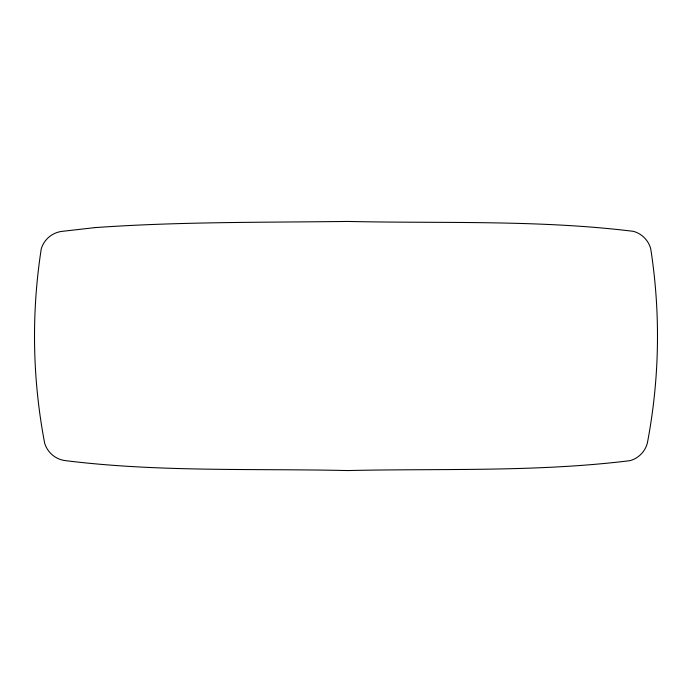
<?xml version="1.0" encoding="UTF-8"?>
<svg xmlns="http://www.w3.org/2000/svg" width="692" height="692" viewBox="0 0 692 692"><rect width="100%" height="100%" fill="white"/><g stroke="black" fill="none" stroke-linecap="round" stroke-linejoin="round"><path stroke-width="1.04" d="M95.211 227.59L62.107 231.353A24.782 24.782 0 0 0 41.278 248.739A568.893 568.893 0 0 0 44.677 443.261A24.782 24.782 0 0 0 65.506 460.647C159.082 472.247 253.73 468.406 347.791 470.56C441.851 468.406 536.508 472.247 630.083 460.647A24.782 24.782 0 0 0 647.323 443.261A568.893 568.893 0 0 0 650.722 248.739A24.782 24.782 0 0 0 633.474 231.353C538.774 219.649 442.984 223.585 347.791 221.44C263.6 222.521 179.237 221.639 95.211 227.59"/></g></svg>
